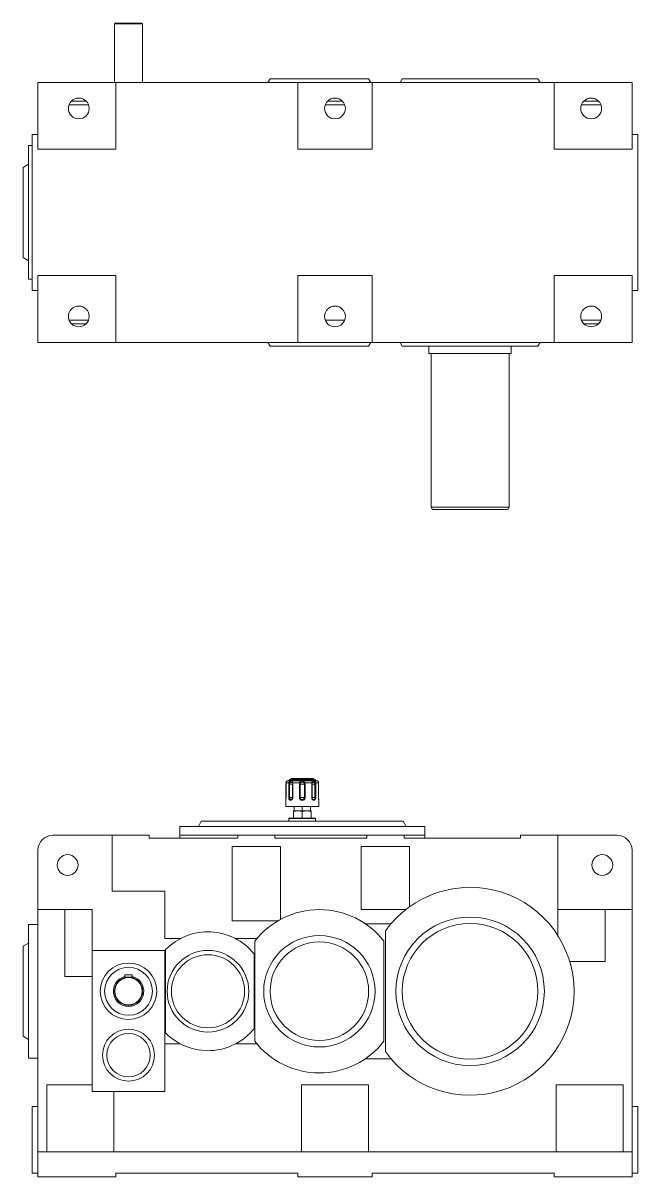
# Model space of a CAD drawing. Header units: millimetres. Extents: x 28 to 829, y 40 to 578.
# Drawn here: x 467.7 to 633.3, y 267.3 to 578 of the extents above; entities that cross this region are included whole.
import ezdxf

# ---------------------------------------------------------------- set-up
doc = ezdxf.new("R2010")
doc.units = ezdxf.units.MM

msp = doc.modelspace()

# ---------------------------------------------------------------- linework, layer by layer
at = {"color": 7, "linetype": 'Continuous', "lineweight": 18}
for p, q in [((492.44, 578), (492.33, 577.8)), ((499.81, 578), (492.44, 578)), ((499.93, 577.8), (499.81, 578)), ((492.33, 577.8), (492.33, 562)), ((499.93, 577.8), (492.33, 577.8)), ((499.93, 562), (499.93, 577.8)), ((534.26, 563), (533.68, 562)), ((534.26, 563), (560.79, 563)), ((561.37, 562), (560.79, 563)), ((569.86, 563), (569.28, 562)), ((569.86, 563), (606.39, 563)), ((606.97, 562), (606.39, 563)), ((471.73, 562), (492.73, 562)), ((471.73, 562), (471.73, 544)), ((492.73, 562), (492.73, 544)), ((541.73, 562), (492.73, 562)), ((541.73, 544), (541.73, 562)), ((541.73, 562), (561.73, 562)), ((561.73, 562), (561.73, 544)), ((610.73, 562), (561.73, 562)), ((610.73, 562), (631.73, 562)), ((610.73, 544), (610.73, 562)), ((631.73, 562), (631.73, 544)), ((480.77, 557), (484.69, 557)), ((549.77, 557), (553.69, 557)), ((618.77, 557), (622.69, 557)), ((480.11, 556), (485.34, 556)), ((549.11, 556), (554.34, 556)), ((618.11, 556), (623.34, 556)), ((470.13, 548), (470.13, 506)), ((470.13, 548), (471.73, 548)), ((633.33, 548), (631.73, 548)), ((633.33, 548), (633.33, 506)), ((470.13, 545), (469.23, 545)), ((469.23, 509), (469.23, 545)), ((471.73, 544), (492.73, 544)), ((541.73, 544), (561.73, 544)), ((610.73, 544), (631.73, 544)), ((469.23, 540), (467.73, 539.13)), ((467.73, 514.87), (467.73, 539.13)), ((467.73, 514.87), (469.23, 514)), ((471.73, 510), (471.73, 492)), ((471.73, 510), (492.73, 510)), ((492.73, 510), (492.73, 492)), ((541.73, 510), (561.73, 510)), ((541.73, 492), (541.73, 510)), ((561.73, 510), (561.73, 492)), ((610.73, 510), (631.73, 510)), ((610.73, 492), (610.73, 510)), ((631.73, 510), (631.73, 492)), ((469.23, 509), (470.13, 509)), ((470.13, 506), (471.73, 506)), ((633.33, 506), (631.73, 506)), ((480.11, 498), (485.34, 498)), ((549.11, 498), (554.34, 498)), ((618.11, 498), (623.34, 498)), ((480.77, 497), (484.69, 497)), ((618.77, 497), (622.69, 497)), ((471.73, 492), (492.73, 492)), ((492.73, 492), (541.73, 492)), ((533.68, 492), (534.26, 491)), ((534.26, 491), (560.79, 491)), ((541.73, 492), (561.73, 492)), ((560.79, 491), (561.37, 492)), ((561.73, 492), (610.73, 492)), ((569.28, 492), (569.86, 491)), ((569.86, 491), (606.39, 491)), ((577.03, 491), (577.03, 489)), ((599.23, 489), (599.23, 491)), ((606.39, 491), (606.97, 492)), ((610.73, 492), (631.73, 492)), ((577.03, 489), (599.23, 489)), ((577.63, 489), (577.63, 447.6)), ((598.63, 447.6), (598.63, 489)), ((577.63, 447.6), (577.97, 447)), ((577.63, 447.6), (598.63, 447.6)), ((598.28, 447), (598.63, 447.6)), ((577.97, 447), (598.28, 447)), ((538.54, 373.35), (539.31, 373.35)), ((538.54, 373.05), (538.54, 369.45)), ((538.55, 373.05), (538.54, 373.05)), ((538.55, 373.05), (538.55, 369.45)), ((539.08, 373.95), (546.78, 373.95)), ((539.27, 369.45), (539.27, 373.05)), ((539.27, 373.05), (539.52, 373.05)), ((539.33, 374.1), (539.28, 374)), ((539.52, 373.05), (539.52, 369.45)), ((539.59, 374.25), (546.26, 374.25)), ((539.83, 374.4), (539.77, 374.3)), ((540.09, 374.55), (545.76, 374.55)), ((540.3, 373.05), (540.3, 369.45)), ((540.34, 373.35), (542.2, 373.35)), ((540.39, 373.05), (540.39, 369.45)), ((542.14, 369.45), (542.14, 373.05)), ((542.14, 373.05), (542.36, 373.05)), ((542.36, 373.05), (542.36, 369.45)), ((542.36, 373.05), (543.49, 373.05)), ((543.72, 373.05), (543.49, 373.05)), ((543.49, 369.45), (543.49, 373.05)), ((543.65, 373.35), (545.51, 373.35)), ((543.72, 373.05), (543.72, 369.45)), ((545.46, 369.45), (545.46, 373.05)), ((545.55, 369.45), (545.55, 373.05)), ((546.08, 374.3), (546.02, 374.4)), ((546.33, 369.45), (546.33, 373.05)), ((546.58, 373.05), (546.33, 373.05)), ((546.57, 374), (546.52, 374.1)), ((546.54, 373.35), (547.32, 373.35)), ((546.58, 373.05), (546.58, 369.45)), ((547.3, 369.45), (547.3, 373.05)), ((547.3, 373.05), (547.31, 373.05)), ((547.31, 369.45), (547.31, 373.05)), ((538.48, 368.69), (538.48, 367.05)), ((538.48, 367.05), (547.38, 367.05)), ((539.27, 369.45), (539.52, 369.45)), ((540.73, 367.05), (540.73, 365.85)), ((542.14, 369.45), (542.36, 369.45)), ((542.36, 369.45), (543.49, 369.45)), ((542.93, 367.05), (542.93, 365.85)), ((543.72, 369.45), (543.49, 369.45)), ((545.13, 367.05), (545.13, 365.85)), ((546.58, 369.45), (546.33, 369.45)), ((547.38, 367.05), (547.38, 368.69)), ((539.43, 363.85), (539.33, 363.75)), ((539.33, 363.75), (539.33, 363.05)), ((546.53, 363.75), (539.33, 363.75)), ((539.43, 363.85), (546.43, 363.85)), ((540.53, 365.85), (540.73, 365.85)), ((540.53, 363.85), (540.53, 365.64)), ((540.73, 365.85), (540.99, 365.85)), ((540.99, 365.85), (541.73, 365.85)), ((541.73, 365.85), (542.66, 365.85)), ((542.66, 365.85), (542.93, 365.85)), ((542.93, 365.85), (543.19, 365.85)), ((542.93, 363.85), (542.93, 365.64)), ((543.19, 365.85), (544.13, 365.85)), ((544.13, 365.85), (544.86, 365.85)), ((544.86, 365.85), (545.13, 365.85)), ((545.13, 365.85), (545.33, 365.85)), ((545.33, 363.85), (545.33, 365.64)), ((546.53, 363.75), (546.43, 363.85)), ((546.53, 363.05), (546.53, 363.75)), ((509.93, 361.65), (509.93, 359.25)), ((509.93, 361.65), (575.93, 361.65)), ((515.73, 363.05), (514.93, 361.65)), ((515.73, 363.05), (570.12, 363.05)), ((570.12, 363.05), (570.93, 361.65)), ((575.93, 361.65), (575.93, 359.25)), ((475.73, 359.25), (491.73, 359.25)), ((491.73, 344.25), (491.73, 359.25)), ((491.73, 359.25), (501.73, 359.25)), ((501.73, 359.25), (501.73, 358.45)), ((501.73, 358.45), (525.53, 358.45)), ((509.93, 359.25), (509.93, 358.45)), ((509.93, 359.25), (525.53, 359.25)), ((525.53, 359.25), (525.53, 358.45)), ((525.53, 359.25), (535.53, 359.25)), ((535.53, 359.25), (535.53, 358.45)), ((535.53, 359.25), (560.33, 359.25)), ((535.53, 358.45), (560.33, 358.45)), ((560.33, 359.25), (560.33, 358.45)), ((560.33, 359.25), (570.33, 359.25)), ((570.33, 359.25), (570.33, 358.45)), ((570.33, 359.25), (575.93, 359.25)), ((570.33, 358.45), (601.73, 358.45)), ((575.93, 359.25), (575.93, 358.45)), ((601.73, 359.25), (601.73, 358.45)), ((601.73, 359.25), (611.73, 359.25)), ((611.73, 359.25), (611.73, 339.25)), ((611.73, 359.25), (627.73, 359.25)), ((471.73, 355.25), (471.73, 339.25)), ((524.03, 356.25), (537.03, 356.25)), ((524.03, 356.25), (524.03, 336.25)), ((537.03, 356.25), (537.03, 336.58)), ((558.83, 356.25), (571.83, 356.25)), ((558.83, 356.25), (558.83, 339.25)), ((571.83, 356.25), (571.83, 340.02)), ((631.73, 339.25), (631.73, 355.25)), ((505.93, 344.25), (491.73, 344.25)), ((505.93, 331.45), (505.93, 344.25)), ((471.73, 339.25), (486.33, 339.25)), ((471.73, 274.05), (471.73, 339.25)), ((478.93, 339.25), (478.93, 321.25)), ((486.33, 339.25), (486.33, 328.25)), ((558.83, 339.25), (570.81, 339.25)), ((611.73, 339.25), (631.73, 339.25)), ((611.73, 339.25), (611.73, 332.32)), ((624.53, 339.25), (624.53, 325.25)), ((631.73, 274.05), (631.73, 339.25)), ((524.03, 336.25), (536.44, 336.25)), ((471.73, 335.25), (469.23, 335.25)), ((469.23, 317.25), (469.23, 335.25)), ((566.85, 335.45), (559.89, 335.45)), ((565.33, 333.5), (565.33, 301)), ((469.23, 330.25), (467.73, 329.38)), ((510.15, 331.45), (505.93, 331.45)), ((530.72, 331.45), (524.9, 331.45)), ((530.13, 330.71), (530.13, 303.79)), ((564.93, 303.79), (564.93, 330.71)), ((467.73, 317.25), (467.73, 329.38)), ((505.93, 328.25), (486.33, 328.25)), ((486.33, 328.25), (486.33, 290.25)), ((505.93, 290.25), (505.93, 328.25)), ((506.13, 328.48), (506.13, 306.02)), ((529.93, 307.14), (529.93, 327.36)), ((614.96, 325.25), (624.53, 325.25)), ((486.33, 321.25), (478.93, 321.25)), ((495.13, 321.65), (495.13, 321.05)), ((495.13, 321.65), (497.13, 321.65)), ((495.13, 321.05), (497.13, 321.05)), ((497.13, 321.65), (497.13, 321.05)), ((467.73, 305.12), (467.73, 317.25)), ((469.23, 299.25), (469.23, 317.25)), ((467.73, 305.12), (469.23, 304.25)), ((505.93, 303.05), (510.15, 303.05)), ((524.9, 303.05), (530.72, 303.05)), ((469.23, 299.25), (471.73, 299.25)), ((559.89, 299.05), (566.85, 299.05)), ((474.13, 292.05), (486.33, 292.05)), ((474.13, 292.05), (474.13, 274.05)), ((486.33, 290.25), (505.93, 290.25)), ((492.13, 290.25), (492.13, 274.05)), ((542.73, 292.05), (560.73, 292.05)), ((542.73, 292.05), (542.73, 274.05)), ((560.73, 292.05), (560.73, 274.05)), ((611.33, 292.05), (629.33, 292.05)), ((611.33, 292.05), (611.33, 274.05)), ((629.33, 292.05), (629.33, 274.05)), ((470.13, 286.25), (470.13, 268.25)), ((470.13, 286.25), (471.73, 286.25)), ((633.33, 286.25), (631.73, 286.25)), ((633.33, 286.25), (633.33, 268.25)), ((471.73, 274.05), (631.73, 274.05)), ((471.73, 274.05), (471.73, 267.25)), ((631.73, 274.05), (631.73, 267.25)), ((470.13, 268.25), (471.73, 268.25)), ((471.73, 267.25), (492.73, 267.25)), ((541.73, 268.25), (492.73, 268.25)), ((492.73, 268.25), (492.73, 267.25)), ((541.73, 267.25), (541.73, 268.25)), ((541.73, 267.25), (561.73, 267.25)), ((561.73, 268.25), (561.73, 267.25)), ((610.73, 268.25), (561.73, 268.25)), ((610.73, 267.25), (610.73, 268.25)), ((610.73, 267.25), (631.73, 267.25)), ((633.33, 268.25), (631.73, 268.25))]:
    msp.add_line(p, q, dxfattribs=at)
at = {"color": 8, "linetype": 'Continuous', "lineweight": 18}
for p, q in [((539.28, 374), (546.57, 374)), ((539.33, 374.1), (546.52, 374.1)), ((539.52, 373.05), (540.3, 373.05)), ((539.77, 374.3), (546.08, 374.3)), ((539.83, 374.4), (546.02, 374.4)), ((540.39, 373.05), (540.3, 373.05)), ((545.46, 373.05), (545.55, 373.05)), ((545.55, 373.05), (546.33, 373.05)), ((538.55, 369.45), (538.54, 369.45)), ((539.52, 369.45), (540.3, 369.45)), ((540.39, 369.45), (540.3, 369.45)), ((545.46, 369.45), (545.55, 369.45)), ((545.55, 369.45), (546.33, 369.45)), ((547.3, 369.45), (547.31, 369.45))]:
    msp.add_line(p, q, dxfattribs=at)
at = {"color": 8, "linetype": 'Continuous', "lineweight": 18, "flags": 128}
for points in [[(540.34, 373.35), (540.31, 373.34), (540.29, 373.32), (540.28, 373.31), (540.27, 373.3), (540.26, 373.29), (540.26, 373.29)], [(545.51, 373.35), (545.54, 373.34), (545.56, 373.32), (545.57, 373.31), (545.58, 373.3), (545.59, 373.29), (545.59, 373.29)]]:
    msp.add_lwpolyline(points, dxfattribs=at)
at = {"color": 7, "linetype": 'Continuous', "lineweight": 18}
for centre, radius in [((482.73, 555), 2.8), ((551.73, 555), 2.8), ((620.73, 555), 2.8), ((482.73, 499), 2.8), ((551.73, 499), 2.8), ((620.73, 499), 2.8), ((479.73, 351.25), 2.8), ((623.73, 351.25), 2.8), ((588.13, 317.25), 20), ((588.13, 317.25), 18.27), ((547.53, 317.25), 15), ((547.53, 317.25), 13.27), ((517.53, 317.25), 11), ((517.53, 317.25), 9.85), ((496.13, 317.25), 7.6), ((496.13, 317.25), 6.45), ((496.13, 317.25), 3.8), ((496.13, 317.25), 3.68), ((496.13, 300.05), 7), ((496.13, 300.05), 5.85)]:
    msp.add_circle(centre, radius, dxfattribs=at)
for centre, radius, start, end in [((539.08, 373.35), 0.6, 90, 113.7022), ((539.19, 374.05), 0.1, 270, 330), ((539.58, 373.8), 0.53, 238.928, 266.3819), ((539.59, 373.95), 0.3, 90, 150), ((539.69, 374.35), 0.1, 270, 330), ((540.09, 374.25), 0.3, 90, 150), ((542.87, 374.88), 1.67, 246.2679, 253.8319), ((542.98, 374.88), 1.67, 286.1681, 293.7321), ((545.76, 374.25), 0.3, 30, 90), ((546.16, 374.35), 0.1, 210, 270), ((546.26, 373.95), 0.3, 30, 90), ((546.27, 373.8), 0.53, 273.6181, 301.072), ((546.66, 374.05), 0.1, 210, 270), ((546.78, 373.35), 0.6, 66.32, 90), ((475.73, 355.25), 4, 90, 180), ((627.73, 355.25), 4, 0, 90), ((588.13, 317.25), 28, 215.4832, 144.5168), ((547.53, 317.25), 22, 37.7295, 142.2705), ((517.53, 317.25), 16, 39.195, 135.4387), ((496.13, 317.25), 4.1, 104.117, 75.883), ((517.53, 317.25), 16, 224.5613, 320.805), ((547.53, 317.25), 22, 217.7295, 322.2705)]:
    msp.add_arc(centre, radius, start, end, dxfattribs=at)
for points, knots in [([(538.83, 373.9), (538.83, 373.9), (538.83, 373.9), (538.83, 373.9), (538.82, 373.89), (538.82, 373.89), (538.82, 373.89), (538.82, 373.89), (538.81, 373.89), (538.77, 373.86), (538.69, 373.8), (538.6, 373.68), (538.54, 373.53), (538.52, 373.41), (538.53, 373.34), (538.54, 373.34)], [0, 0, 0, 0, 0.005139, 0.010586, 0.014093, 0.017812, 0.023875, 0.037941, 0.097528, 0.249367, 0.416689, 0.613827, 0.800565, 0.978137, 1, 1, 1, 1]), ([(538.82, 373.89), (538.82, 373.89), (538.81, 373.89), (538.78, 373.87), (538.7, 373.81), (538.61, 373.71), (538.55, 373.56), (538.52, 373.42), (538.54, 373.34), (538.54, 373.33)], [0, 0, 0, 0, 0.03413, 0.182067, 0.338095, 0.560519, 0.753533, 0.938238, 1, 1, 1, 1]), ([(538.54, 373.35), (538.54, 373.3), (538.54, 373.25), (538.55, 373.15), (538.55, 373.1), (538.55, 373.05)], [0, 0, 0, 0, 0.5, 0.5, 1, 1, 1, 1]), ([(539.27, 373.05), (539.27, 373.1), (539.27, 373.15), (539.29, 373.25), (539.29, 373.3), (539.31, 373.35)], [0, 0, 0, 0, 0.5, 0.5, 1, 1, 1, 1]), ([(539.31, 373.35), (539.31, 373.39), (539.33, 373.43), (539.36, 373.51), (539.38, 373.55), (539.43, 373.62), (539.46, 373.65), (539.52, 373.71), (539.55, 373.74), (539.62, 373.79), (539.66, 373.81), (539.74, 373.84), (539.78, 373.86), (539.86, 373.88), (539.89, 373.89), (539.97, 373.9), (540, 373.9), (540.07, 373.9), (540.09, 373.9), (540.14, 373.89), (540.16, 373.88), (540.19, 373.86), (540.2, 373.84), (540.22, 373.81), (540.23, 373.79), (540.25, 373.72), (540.27, 373.66), (540.29, 373.55), (540.3, 373.51), (540.32, 373.43), (540.33, 373.39), (540.34, 373.35)], [0, 0, 0, 0, 0.0625, 0.0625, 0.125, 0.125, 0.1875, 0.1875, 0.25, 0.25, 0.3125, 0.3125, 0.375, 0.375, 0.4375, 0.4375, 0.5, 0.5, 0.5625, 0.5625, 0.625, 0.625, 0.6875, 0.6875, 0.75, 0.75, 0.875, 0.875, 0.9375, 0.9375, 1, 1, 1, 1]), ([(539.55, 373.28), (539.54, 373.24), (539.53, 373.2), (539.52, 373.13), (539.52, 373.09), (539.52, 373.05)], [0, 0, 0, 0, 0.5, 0.5, 1, 1, 1, 1]), ([(540.17, 373.51), (540.17, 373.51), (540.17, 373.51), (540.18, 373.49), (540.21, 373.43), (540.24, 373.36), (540.26, 373.3), (540.26, 373.29)], [0, 0, 0, 0, 0.089589, 0.36059, 0.60539, 0.873175, 1, 1, 1, 1]), ([(540.26, 373.28), (540.27, 373.26), (540.3, 373.18), (540.3, 373.1), (540.3, 373.05)], [0, 0, 0, 0, 0.403651, 1, 1, 1, 1]), ([(540.34, 373.35), (540.35, 373.3), (540.37, 373.25), (540.38, 373.15), (540.39, 373.1), (540.39, 373.05)], [0, 0, 0, 0, 0.5, 0.5, 1, 1, 1, 1]), ([(542.14, 373.05), (542.14, 373.1), (542.14, 373.15), (542.16, 373.25), (542.18, 373.3), (542.2, 373.35)], [0, 0, 0, 0, 0.5, 0.5, 1, 1, 1, 1]), ([(542.2, 373.35), (542.21, 373.39), (542.22, 373.43), (542.26, 373.51), (542.28, 373.55), (542.33, 373.62), (542.35, 373.65), (542.41, 373.71), (542.43, 373.74), (542.5, 373.79), (542.53, 373.81), (542.6, 373.84), (542.64, 373.86), (542.71, 373.88), (542.75, 373.89), (542.84, 373.9), (542.88, 373.9), (542.97, 373.9), (543.01, 373.9), (543.1, 373.89), (543.14, 373.88), (543.21, 373.86), (543.25, 373.84), (543.32, 373.81), (543.35, 373.79), (543.45, 373.72), (543.5, 373.66), (543.57, 373.55), (543.59, 373.51), (543.63, 373.43), (543.64, 373.39), (543.65, 373.35)], [0, 0, 0, 0, 0.0625, 0.0625, 0.125, 0.125, 0.1875, 0.1875, 0.25, 0.25, 0.3125, 0.3125, 0.375, 0.375, 0.4375, 0.4375, 0.5, 0.5, 0.5625, 0.5625, 0.625, 0.625, 0.6875, 0.6875, 0.75, 0.75, 0.875, 0.875, 0.9375, 0.9375, 1, 1, 1, 1]), ([(542.4, 373.28), (542.39, 373.24), (542.38, 373.2), (542.36, 373.13), (542.36, 373.09), (542.36, 373.05)], [0, 0, 0, 0, 0.5, 0.5, 1, 1, 1, 1]), ([(543.45, 373.28), (543.44, 373.3), (543.42, 373.32), (543.39, 373.37), (543.38, 373.39), (543.34, 373.43), (543.32, 373.44), (543.28, 373.47), (543.26, 373.49), (543.19, 373.52), (543.14, 373.53), (543.03, 373.55), (542.98, 373.55), (542.9, 373.55), (542.87, 373.55), (542.82, 373.55), (542.79, 373.54), (542.74, 373.53), (542.72, 373.53), (542.67, 373.52), (542.64, 373.51), (542.6, 373.49), (542.57, 373.47), (542.53, 373.44), (542.51, 373.43), (542.46, 373.37), (542.42, 373.33), (542.4, 373.28)], [0, 0, 0, 0, 0.0625, 0.0625, 0.125, 0.125, 0.1875, 0.1875, 0.25, 0.25, 0.375, 0.375, 0.5, 0.5, 0.5625, 0.5625, 0.625, 0.625, 0.6875, 0.6875, 0.75, 0.75, 0.8125, 0.8125, 0.875, 0.875, 1, 1, 1, 1]), ([(543.49, 373.05), (543.49, 373.09), (543.49, 373.13), (543.47, 373.2), (543.46, 373.24), (543.45, 373.28)], [0, 0, 0, 0, 0.5, 0.5, 1, 1, 1, 1]), ([(543.65, 373.35), (543.67, 373.3), (543.69, 373.25), (543.71, 373.15), (543.72, 373.1), (543.72, 373.05)], [0, 0, 0, 0, 0.5, 0.5, 1, 1, 1, 1]), ([(545.46, 373.05), (545.46, 373.1), (545.47, 373.15), (545.49, 373.25), (545.5, 373.3), (545.51, 373.35)], [0, 0, 0, 0, 0.5, 0.5, 1, 1, 1, 1]), ([(545.51, 373.35), (545.52, 373.39), (545.53, 373.43), (545.55, 373.51), (545.56, 373.55), (545.57, 373.62), (545.58, 373.65), (545.6, 373.71), (545.6, 373.74), (545.62, 373.79), (545.63, 373.81), (545.65, 373.84), (545.66, 373.86), (545.69, 373.88), (545.71, 373.89), (545.76, 373.9), (545.78, 373.9), (545.85, 373.9), (545.88, 373.9), (545.96, 373.89), (546, 373.88), (546.07, 373.86), (546.11, 373.84), (546.19, 373.81), (546.23, 373.79), (546.33, 373.72), (546.4, 373.66), (546.47, 373.55), (546.49, 373.51), (546.53, 373.43), (546.54, 373.39), (546.54, 373.35)], [0, 0, 0, 0, 0.0625, 0.0625, 0.125, 0.125, 0.1875, 0.1875, 0.25, 0.25, 0.3125, 0.3125, 0.375, 0.375, 0.4375, 0.4375, 0.5, 0.5, 0.5625, 0.5625, 0.625, 0.625, 0.6875, 0.6875, 0.75, 0.75, 0.875, 0.875, 0.9375, 0.9375, 1, 1, 1, 1]), ([(545.56, 373.05), (545.55, 373.09), (545.55, 373.17), (545.58, 373.24), (545.59, 373.29)], [0, 0, 0, 0, 0.436817, 1, 1, 1, 1]), ([(545.59, 373.29), (545.6, 373.32), (545.62, 373.39), (545.66, 373.47), (545.68, 373.51), (545.68, 373.51), (545.68, 373.51)], [0, 0, 0, 0, 0.276478, 0.55201, 0.81128, 1, 1, 1, 1]), ([(546.33, 373.05), (546.33, 373.09), (546.33, 373.13), (546.32, 373.2), (546.31, 373.24), (546.3, 373.28)], [0, 0, 0, 0, 0.5, 0.5, 1, 1, 1, 1]), ([(546.54, 373.35), (546.56, 373.3), (546.57, 373.25), (546.58, 373.15), (546.58, 373.1), (546.58, 373.05)], [0, 0, 0, 0, 0.5, 0.5, 1, 1, 1, 1]), ([(547.32, 373.34), (547.32, 373.34), (547.33, 373.4), (547.31, 373.52), (547.26, 373.67), (547.17, 373.79), (547.09, 373.86), (547.03, 373.89), (547.04, 373.89), (547.03, 373.9), (547.02, 373.9), (547.02, 373.9), (547.02, 373.9)], [0, 0, 0, 0, 0.010804, 0.186892, 0.367644, 0.555753, 0.749332, 0.908533, 0.984858, 0.988894, 0.993944, 1, 1, 1, 1]), ([(547.32, 373.35), (547.31, 373.4), (547.31, 373.52), (547.25, 373.69), (547.14, 373.83), (547.03, 373.89), (547.02, 373.9), (547.02, 373.9)], [0, 0, 0, 0, 0.151402, 0.353375, 0.606189, 0.861002, 1, 1, 1, 1]), ([(547.3, 373.05), (547.3, 373.1), (547.31, 373.15), (547.31, 373.25), (547.31, 373.3), (547.32, 373.35)], [0, 0, 0, 0, 0.5, 0.5, 1, 1, 1, 1]), ([(538.54, 369.45), (538.54, 369.41), (538.54, 369.29), (538.53, 369.12), (538.51, 368.94), (538.49, 368.8), (538.48, 368.74), (538.48, 368.71), (538.48, 368.71), (538.48, 368.71), (538.48, 368.71), (538.48, 368.7), (538.48, 368.69), (538.48, 368.69), (538.48, 368.69)], [0, 0, 0, 0, 0.107251, 0.286993, 0.468576, 0.65302, 0.837714, 0.929903, 0.977641, 0.981222, 0.982711, 0.984979, 0.993984, 1, 1, 1, 1]), ([(540.39, 369.45), (540.39, 369.4), (540.38, 369.35), (540.37, 369.25), (540.35, 369.2), (540.32, 369.1), (540.3, 369.06), (540.25, 368.97), (540.23, 368.94), (540.17, 368.86), (540.14, 368.83), (540.07, 368.78), (540.03, 368.75), (539.96, 368.71), (539.93, 368.7), (539.85, 368.68), (539.81, 368.68), (539.74, 368.68), (539.71, 368.68), (539.64, 368.7), (539.6, 368.72), (539.54, 368.75), (539.51, 368.78), (539.46, 368.83), (539.43, 368.86), (539.39, 368.94), (539.37, 368.98), (539.33, 369.06), (539.32, 369.1), (539.29, 369.2), (539.29, 369.25), (539.27, 369.35), (539.27, 369.4), (539.27, 369.45)], [0, 0, 0, 0, 0.0625, 0.0625, 0.125, 0.125, 0.1875, 0.1875, 0.25, 0.25, 0.3125, 0.3125, 0.375, 0.375, 0.4375, 0.4375, 0.5, 0.5, 0.5625, 0.5625, 0.625, 0.625, 0.6875, 0.6875, 0.75, 0.75, 0.8125, 0.8125, 0.875, 0.875, 0.9375, 0.9375, 1, 1, 1, 1]), ([(540.3, 369.45), (540.3, 369.41), (540.3, 369.3), (540.24, 369.14), (540.15, 369), (540.06, 368.92), (540.02, 368.9), (540, 368.9)], [0, 0, 0, 0, 0.168036, 0.4127898, 0.6560484, 0.8950625, 1, 1, 1, 1]), ([(543.72, 369.45), (543.72, 369.4), (543.71, 369.35), (543.69, 369.25), (543.67, 369.2), (543.63, 369.1), (543.61, 369.06), (543.55, 368.97), (543.52, 368.94), (543.44, 368.86), (543.4, 368.83), (543.32, 368.78), (543.27, 368.75), (543.18, 368.71), (543.13, 368.7), (543.03, 368.68), (542.98, 368.68), (542.87, 368.68), (542.82, 368.68), (542.72, 368.7), (542.67, 368.72), (542.58, 368.75), (542.53, 368.78), (542.45, 368.83), (542.41, 368.86), (542.33, 368.94), (542.3, 368.98), (542.24, 369.06), (542.22, 369.1), (542.18, 369.2), (542.16, 369.25), (542.14, 369.35), (542.14, 369.4), (542.14, 369.45)], [0, 0, 0, 0, 0.0625, 0.0625, 0.125, 0.125, 0.1875, 0.1875, 0.25, 0.25, 0.3125, 0.3125, 0.375, 0.375, 0.4375, 0.4375, 0.5, 0.5, 0.5625, 0.5625, 0.625, 0.625, 0.6875, 0.6875, 0.75, 0.75, 0.8125, 0.8125, 0.875, 0.875, 0.9375, 0.9375, 1, 1, 1, 1]), ([(542.36, 369.45), (542.36, 369.41), (542.36, 369.38), (542.38, 369.3), (542.39, 369.27), (542.42, 369.2), (542.43, 369.16), (542.47, 369.1), (542.5, 369.07), (542.55, 369.02), (542.58, 368.99), (542.64, 368.95), (542.67, 368.93), (542.77, 368.89), (542.85, 368.87), (542.96, 368.87), (543, 368.87), (543.07, 368.89), (543.11, 368.9), (543.18, 368.93), (543.21, 368.95), (543.27, 368.99), (543.3, 369.02), (543.35, 369.07), (543.38, 369.1), (543.42, 369.16), (543.44, 369.2), (543.46, 369.27), (543.47, 369.3), (543.49, 369.38), (543.49, 369.41), (543.49, 369.45)], [0, 0, 0, 0, 0.0625, 0.0625, 0.125, 0.125, 0.1875, 0.1875, 0.25, 0.25, 0.3125, 0.3125, 0.375, 0.375, 0.5, 0.5, 0.5625, 0.5625, 0.625, 0.625, 0.6875, 0.6875, 0.75, 0.75, 0.8125, 0.8125, 0.875, 0.875, 0.9375, 0.9375, 1, 1, 1, 1]), ([(546.58, 369.45), (546.58, 369.4), (546.58, 369.35), (546.57, 369.25), (546.56, 369.2), (546.53, 369.1), (546.52, 369.06), (546.48, 368.97), (546.46, 368.94), (546.42, 368.86), (546.39, 368.83), (546.34, 368.78), (546.31, 368.75), (546.25, 368.71), (546.21, 368.7), (546.14, 368.68), (546.11, 368.68), (546.04, 368.68), (546, 368.68), (545.92, 368.7), (545.89, 368.72), (545.82, 368.75), (545.78, 368.78), (545.71, 368.83), (545.68, 368.86), (545.62, 368.94), (545.6, 368.98), (545.55, 369.06), (545.53, 369.1), (545.5, 369.2), (545.49, 369.25), (545.47, 369.35), (545.46, 369.4), (545.46, 369.45)], [0, 0, 0, 0, 0.0625, 0.0625, 0.125, 0.125, 0.1875, 0.1875, 0.25, 0.25, 0.3125, 0.3125, 0.375, 0.375, 0.4375, 0.4375, 0.5, 0.5, 0.5625, 0.5625, 0.625, 0.625, 0.6875, 0.6875, 0.75, 0.75, 0.8125, 0.8125, 0.875, 0.875, 0.9375, 0.9375, 1, 1, 1, 1]), ([(545.85, 368.9), (545.83, 368.91), (545.78, 368.92), (545.69, 369.01), (545.6, 369.15), (545.55, 369.31), (545.56, 369.41), (545.56, 369.45)], [0, 0, 0, 0, 0.116018, 0.362319, 0.604055, 0.847412, 1, 1, 1, 1]), ([(547.37, 368.71), (547.37, 368.71), (547.37, 368.71), (547.37, 368.73), (547.36, 368.79), (547.34, 368.91), (547.32, 369.08), (547.31, 369.27), (547.31, 369.39), (547.31, 369.45)], [0, 0, 0, 0, 0.014591, 0.11468, 0.293561, 0.482148, 0.668669, 0.85412, 1, 1, 1, 1]), ([(547.38, 368.69), (547.38, 368.69), (547.38, 368.69), (547.37, 368.7), (547.37, 368.71), (547.37, 368.71), (547.37, 368.71), (547.37, 368.71), (547.37, 368.71), (547.37, 368.71), (547.37, 368.72), (547.37, 368.74), (547.37, 368.75)], [0, 0, 0, 0, 0.007996, 0.067919, 0.085657, 0.094108, 0.100603, 0.10975, 0.127596, 0.179891, 0.530105, 1, 1, 1, 1]), ([(541.73, 365.85), (541.62, 365.85), (541.52, 365.85), (541.32, 365.83), (541.22, 365.81), (540.92, 365.76), (540.72, 365.7), (540.53, 365.64)], [0, 0, 0, 0, 0.25, 0.25, 0.5, 0.5, 1, 1, 1, 1]), ([(540.53, 365.85), (540.53, 365.85), (540.53, 365.85), (540.53, 365.83), (540.53, 365.81), (540.53, 365.76), (540.53, 365.7), (540.53, 365.64)], [0, 0, 0, 0, 0.25, 0.25, 0.5, 0.5, 1, 1, 1, 1]), ([(542.93, 365.64), (542.73, 365.7), (542.53, 365.76), (542.13, 365.83), (541.93, 365.85), (541.73, 365.85)], [0, 0, 0, 0, 0.5, 0.5, 1, 1, 1, 1]), ([(544.13, 365.85), (544.02, 365.85), (543.92, 365.85), (543.72, 365.83), (543.62, 365.81), (543.32, 365.76), (543.12, 365.7), (542.93, 365.64)], [0, 0, 0, 0, 0.25, 0.25, 0.5, 0.5, 1, 1, 1, 1]), ([(545.33, 365.64), (545.13, 365.7), (544.93, 365.76), (544.53, 365.83), (544.33, 365.85), (544.13, 365.85)], [0, 0, 0, 0, 0.5, 0.5, 1, 1, 1, 1]), ([(545.33, 365.85), (545.33, 365.85), (545.33, 365.85), (545.33, 365.83), (545.33, 365.81), (545.33, 365.76), (545.33, 365.7), (545.33, 365.64)], [0, 0, 0, 0, 0.25, 0.25, 0.5, 0.5, 1, 1, 1, 1])]:
    msp.add_open_spline(points, degree=3, knots=knots, dxfattribs=at)
at = {"color": 8, "linetype": 'Continuous', "lineweight": 18}
for points, knots in [([(538.83, 373.9), (538.84, 373.9), (538.84, 373.9), (538.81, 373.89), (538.73, 373.84), (538.62, 373.71), (538.54, 373.54), (538.54, 373.41), (538.54, 373.35)], [0, 0, 0, 0, 0.022746, 0.124904, 0.365298, 0.625496, 0.8068, 1, 1, 1, 1]), ([(540.17, 373.51), (540.16, 373.51), (540.14, 373.54), (540.08, 373.55), (539.94, 373.55), (539.78, 373.52), (539.66, 373.45), (539.58, 373.36), (539.56, 373.3), (539.55, 373.28)], [0, 0, 0, 0, 0.020081, 0.204099, 0.419134, 0.61212, 0.783677, 0.910104, 1, 1, 1, 1]), ([(546.3, 373.28), (546.29, 373.31), (546.27, 373.37), (546.18, 373.46), (546.06, 373.52), (545.9, 373.55), (545.77, 373.55), (545.71, 373.54), (545.68, 373.51), (545.68, 373.51)], [0, 0, 0, 0, 0.114889, 0.229046, 0.406619, 0.589694, 0.803626, 0.995623, 1, 1, 1, 1]), ([(538.55, 369.45), (538.55, 369.42), (538.55, 369.3), (538.54, 369.18), (538.53, 369.03), (538.51, 368.89), (538.49, 368.74), (538.48, 368.67), (538.48, 368.68), (538.48, 368.69)], [0, 0, 0, 0, 0.079344, 0.289867, 0.291955, 0.50164, 0.709282, 0.917613, 1, 1, 1, 1]), ([(539.52, 369.45), (539.52, 369.38), (539.53, 369.25), (539.59, 369.08), (539.68, 368.94), (539.8, 368.87), (539.91, 368.86), (539.98, 368.89), (540, 368.9)], [0, 0, 0, 0, 0.186455, 0.372962, 0.557904, 0.738508, 0.914137, 1, 1, 1, 1]), ([(545.85, 368.9), (545.86, 368.89), (545.92, 368.86), (546.02, 368.87), (546.14, 368.92), (546.24, 369.03), (546.3, 369.19), (546.33, 369.34), (546.33, 369.43), (546.33, 369.45)], [0, 0, 0, 0, 0.047739, 0.223, 0.395704, 0.569831, 0.748287, 0.9314, 1, 1, 1, 1]), ([(547.37, 368.69), (547.37, 368.69), (547.37, 368.68), (547.36, 368.78), (547.33, 368.95), (547.31, 369.18), (547.31, 369.36), (547.3, 369.45)], [0, 0, 0, 0, 0.1299465, 0.3470811, 0.5664384, 0.7843168, 1, 1, 1, 1])]:
    msp.add_open_spline(points, degree=3, knots=knots, dxfattribs=at)

doc.saveas('drawing.dxf')
